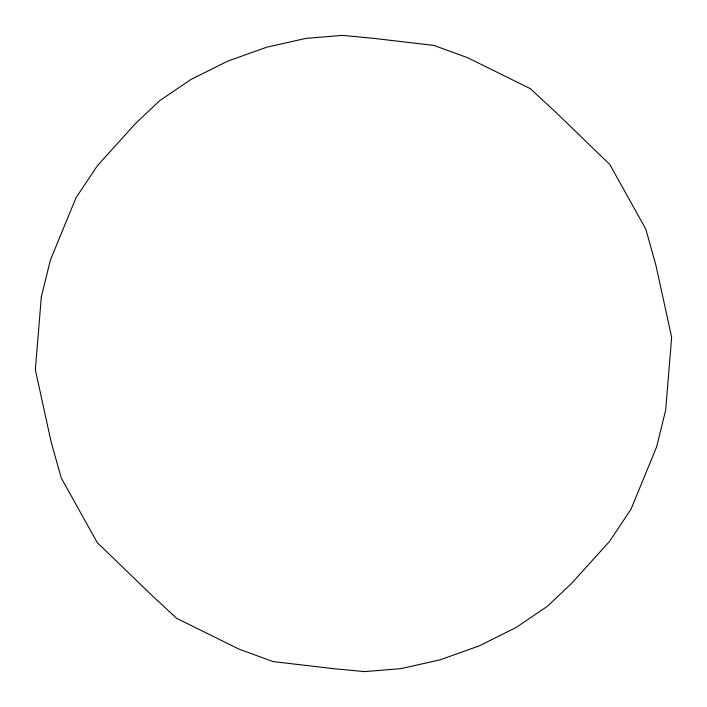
<?xml version="1.0" encoding="UTF-8"?>
<svg xmlns="http://www.w3.org/2000/svg" width="707" height="707" viewBox="0 0 707 707"><rect width="100%" height="100%" fill="white"/><g stroke="black" fill="none" stroke-linecap="round" stroke-linejoin="round"><path stroke-width="1.06" d="M41.333 296.816L35.35 369.734L51.045 441.548L61.217 477.914L97.177 542.49L150.609 594.18L176.67 618.333L239.143 649.194L273.052 661.566L333.386 668.654L364.662 671.623L401.116 668.601L440.249 659.799L479.39 645.809L515.889 627.595L547.253 606.394L571.344 583.646L609.567 541.35L631.024 509.19L656.626 446.868L665.667 410.184L671.65 337.266L655.955 265.452L645.783 229.086L609.823 164.51L556.391 112.82L530.33 88.667L467.857 57.806L433.948 45.434L373.614 38.346L342.338 35.377L305.884 38.399L266.751 47.201L227.61 61.191L191.111 79.405L159.747 100.606L135.656 123.354L97.433 165.65L75.976 197.81L50.374 260.132L41.333 296.816"/></g></svg>
